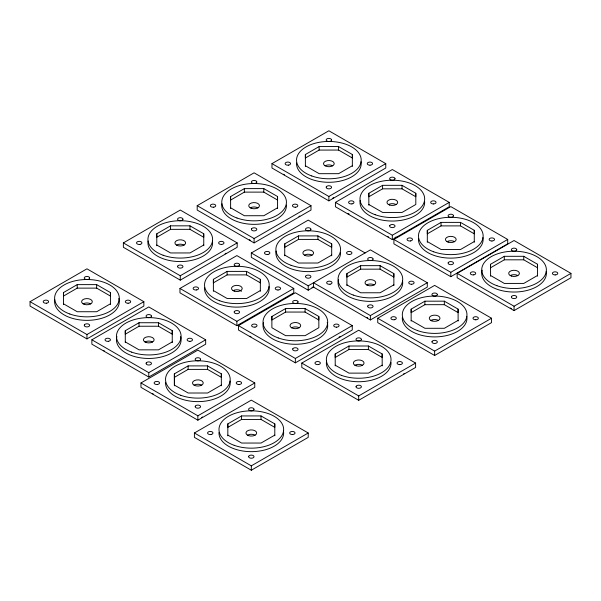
<?xml version="1.0" encoding="UTF-8"?>
<svg xmlns="http://www.w3.org/2000/svg" width="601" height="601" viewBox="0 0 601 601"><rect width="100%" height="100%" fill="white"/><g stroke="black" fill="none" stroke-linecap="round" stroke-linejoin="round"><path stroke-width="0.9" d="M203.747 233.766L203.747 237.267L189.976 229.334L170.526 229.349L156.786 237.297L156.786 233.797L170.526 225.848L189.976 225.833L203.747 233.766L203.762 245.696M110.426 292.552L110.426 296.053L96.656 288.119L77.206 288.134L63.458 296.083L63.458 292.574L77.206 284.626L96.656 284.619L110.426 292.552L110.434 304.474M277.564 196.542L277.564 200.05L263.801 192.117L244.344 192.125L230.604 200.08L230.604 196.572L244.344 188.624L263.801 188.609L277.564 196.542L277.579 208.472M352.344 154.495L352.344 157.995L338.573 150.062L319.123 150.077L305.376 158.025L305.376 154.517L319.123 146.569L338.573 146.561L352.344 154.495L352.351 166.417M203.762 244.998L190.021 252.946L170.571 252.961L156.801 245.028M110.441 303.783L96.701 311.731L77.251 311.739L63.481 303.805M277.587 207.773L263.847 215.721L244.397 215.736L230.626 207.803M352.359 165.726L338.618 173.674L319.169 173.681L305.398 165.748M260.338 279.322L260.338 282.823L246.568 274.89L227.118 274.905L213.378 282.853L213.378 279.345L227.118 271.397L246.568 271.389L260.338 279.322L260.353 291.245M172.239 330.663L172.239 334.164L158.469 326.23L139.019 326.245L125.278 334.194L125.278 330.693L139.019 322.737L158.469 322.729L172.239 330.663L172.254 342.593M415.802 193.252L415.802 196.76L402.031 188.827L382.582 188.834L368.834 196.782L368.834 193.282L382.582 185.333L402.031 185.318L415.802 193.252L415.817 204.483L402.077 212.431L382.627 212.446L368.856 204.513M331.684 243.833L331.684 247.342L317.921 239.408L298.464 239.416L284.724 247.364L284.724 243.863L298.464 235.915L317.921 235.9L331.684 243.833L331.699 255.763M260.353 290.553L246.613 298.502L227.163 298.509L213.393 290.576M172.262 341.894L158.521 349.842L139.064 349.85L125.301 341.916M331.707 255.064L317.967 263.013L298.517 263.028L284.746 255.094M271.87 316.509L285.61 308.561L305.06 308.546L318.83 316.479L318.853 327.71L305.105 335.659L285.655 335.674L271.885 327.74L271.87 316.509L271.87 320.01L285.61 312.062L305.06 312.054L318.83 319.987L318.83 316.479M393.85 273.59L393.85 277.091L380.08 269.158L360.63 269.173L346.89 277.121L346.89 273.62L360.63 265.665L380.08 265.657L393.85 273.59L393.865 285.52M174.388 385.782L174.373 373.852L188.113 365.904L207.563 365.896L221.333 373.83L221.348 385.752M474.272 230.318L474.272 233.827L460.509 225.893L441.051 225.901L427.311 233.849L427.311 230.348L441.051 222.4L460.509 222.385L474.272 230.318L474.287 242.248M174.373 377.36L188.113 369.405L207.563 369.397L221.333 377.33L221.333 373.83M393.873 284.821L380.132 292.77L360.675 292.777L346.912 284.844M221.356 385.053L207.615 393.009L188.158 393.016L174.395 385.083L174.373 373.852M474.294 241.549L460.554 249.498L441.104 249.513L427.334 241.579M458.105 309.109L458.105 312.61L444.334 304.677L424.884 304.692L411.144 312.64L411.144 309.132L424.884 301.184L444.334 301.176L458.105 309.109L458.12 321.032M382.168 353.936L382.168 357.445L368.398 349.512L348.948 349.519L335.208 357.467L335.208 353.966L348.948 346.018L368.398 346.003L382.168 353.936L382.183 365.866M537.519 264.237L537.519 267.745L523.749 259.812L504.299 259.82L490.559 267.768L490.559 264.267L504.299 256.319L523.749 256.304L537.519 264.237L537.534 276.167M274.785 423.863L274.785 427.364L261.014 419.43L241.564 419.445L227.824 427.394L227.824 423.885L241.564 415.937L261.014 415.93L274.785 423.863L274.8 435.785M458.127 320.341L444.379 328.289L424.93 328.296L411.159 320.363M382.183 365.168L368.443 373.116L348.993 373.131L335.223 365.198M537.542 275.468L523.794 283.417L504.344 283.432L490.574 275.498M274.807 435.094L261.059 443.042L241.61 443.05L227.839 435.116M123.37 242.902L180.27 210.05L237.177 242.902L237.177 247.281L180.27 280.134L123.37 247.281L123.37 242.902L180.27 275.754L237.177 242.902M30.05 301.679L86.95 268.827L143.857 301.679L143.857 306.067L86.95 338.911L30.05 306.067L30.05 301.679L86.95 334.532L143.857 301.679M197.196 205.677L254.095 172.825L310.995 205.677L310.995 210.057L254.095 242.909L197.196 210.057L197.196 205.677L254.095 238.529L310.995 205.677M271.968 163.63L328.867 130.778L385.774 163.63L385.774 168.01L328.867 200.862L271.968 168.01L271.968 163.63L328.867 196.474L385.774 163.63M179.962 288.45L236.869 255.598L293.769 288.45L293.769 292.83L236.869 325.682L179.962 292.83L179.962 288.45L236.869 321.302L293.769 288.45M91.87 339.798L148.77 306.946L205.67 339.798L205.67 344.178L148.77 377.03L91.87 344.178L91.87 339.798L148.77 372.65L205.67 339.798M335.426 202.387L392.325 169.535L449.232 202.387L449.232 206.767L392.325 239.619L335.426 206.767L335.426 202.387L392.325 235.239L449.232 202.387M313.902 286.917L308.215 290.2L251.316 257.348L251.316 252.968L308.215 220.116L365.115 252.968M238.454 325.614L295.361 292.762L352.261 325.614L352.261 329.994L295.361 362.846L238.454 329.994L238.454 325.614L295.361 358.466L352.261 325.614M308.215 290.2L308.215 285.821L370.381 249.873L427.281 282.725L427.281 287.105L370.381 319.957L313.482 287.105L313.482 282.725L370.381 315.578L427.281 282.725M140.965 382.957L197.864 350.105L254.764 382.957L254.764 387.337L197.864 420.189L140.965 387.337L140.965 382.957L197.864 415.809L254.764 382.957M393.903 239.453L450.803 206.601L507.71 239.453L507.71 243.833L450.803 276.685L393.903 243.833L393.903 239.453L450.803 272.306L507.71 239.453M377.728 318.245L434.636 285.392L491.535 318.245L491.535 322.624L434.636 355.476L377.728 322.624L377.728 318.245L434.636 351.097L491.535 318.245M301.792 363.072L358.699 330.219L415.599 363.072L415.599 367.451L358.699 400.304L301.792 367.451L301.792 363.072L358.699 395.924L415.599 363.072M457.143 273.372L514.05 240.52L570.95 273.372L570.95 277.752L514.05 310.604L457.143 277.752L457.143 273.372L514.05 306.225L570.95 273.372M194.408 432.99L251.316 400.138L308.215 432.99L308.215 437.37L251.316 470.222L194.408 437.37L194.408 432.99L251.316 465.843L308.215 432.99M251.316 252.968L308.215 285.821M490.559 264.267L490.574 276.197M427.311 230.348L427.326 242.278M411.144 309.132L411.159 321.062M368.834 193.282L368.849 205.204M346.89 273.62L346.905 285.543M335.208 353.966L335.223 365.896M305.376 154.517L305.391 166.447M284.724 243.863L284.739 255.786M230.604 196.572L230.619 208.502M227.824 423.885L227.839 435.815M213.378 279.345L213.393 291.275M156.786 233.797L156.793 245.719M125.278 330.693L125.293 342.615M63.458 292.574L63.473 304.504M523.749 256.304L523.749 259.812M514.05 306.225L514.05 310.604M504.299 256.319L504.299 259.82M460.509 222.385L460.509 225.893M450.803 272.306L450.803 276.685M444.334 301.176L444.334 304.677M441.051 222.4L441.051 225.901M434.636 351.097L434.636 355.476M424.884 301.184L424.884 304.692M402.031 185.318L402.031 188.827M392.325 235.239L392.325 239.619M382.582 185.333L382.582 188.834M380.08 265.657L380.08 269.158M370.381 315.578L370.381 319.957M368.398 346.003L368.398 349.512M360.63 265.665L360.63 269.173M358.699 395.924L358.699 400.304M348.948 346.018L348.948 349.519M338.573 146.561L338.573 150.062M328.867 196.474L328.867 200.862M319.123 146.569L319.123 150.077M317.921 235.9L317.921 239.408M305.06 308.546L305.06 312.054M298.464 235.915L298.464 239.416M295.361 358.466L295.361 362.846M285.61 308.561L285.61 312.062M263.801 188.609L263.801 192.117M261.014 415.93L261.014 419.43M254.095 238.529L254.095 242.909M251.316 465.843L251.316 470.222M246.568 271.389L246.568 274.89M244.344 188.624L244.344 192.125M241.564 415.937L241.564 419.445M236.869 321.302L236.869 325.682M227.118 271.397L227.118 274.905M207.563 365.896L207.563 369.397M197.864 415.809L197.864 420.189M189.976 225.833L189.976 229.334M188.113 365.904L188.113 369.405M180.27 275.754L180.27 280.134M170.526 225.848L170.526 229.349M158.469 322.729L158.469 326.23M148.77 372.65L148.77 377.03M139.019 322.737L139.019 326.245M96.656 284.619L96.656 288.119M86.95 334.532L86.95 338.911M77.206 284.626L77.206 288.134M247.522 435.184A5.364 3.095 0 0 1 255.109 435.184M283.477 431.082A32.334 18.669 0 0 1 252.42 451.651A32.334 18.669 0 0 1 218.997 432.359M304.422 255.155A5.364 3.095 0 0 0 313.399 253.772A5.364 3.095 0 0 0 306.826 249.978A5.364 3.095 0 0 0 304.422 255.155A5.364 3.095 0 0 1 312.009 255.155M312.858 286.955A5.364 3.095 0 0 1 312.009 287.601M340.527 252.33A32.334 18.669 0 0 1 307.111 271.622A32.334 18.669 0 0 1 276.054 251.06M366.587 284.912A5.364 3.095 0 0 1 374.175 284.912M367.699 317.846A5.364 3.095 0 0 1 366.587 317.351M402.542 280.817A32.334 18.669 0 0 1 369.277 301.379A32.334 18.669 0 0 1 338.521 279.548M447.009 241.647A5.364 3.095 0 0 1 454.596 241.647M482.964 237.545A32.334 18.669 0 0 1 451.907 258.107A32.334 18.669 0 0 1 418.491 238.815M194.07 385.151A5.364 3.095 0 0 0 203.048 383.761A5.364 3.095 0 0 0 196.474 379.967A5.364 3.095 0 0 0 194.07 385.151A5.364 3.095 0 0 1 201.658 385.151M153.458 394.128A5.364 3.095 0 0 1 152.489 393.542M202.507 416.944A5.364 3.095 0 0 1 201.658 417.59M230.025 381.049A32.334 18.669 0 0 1 198.969 401.618A32.334 18.669 0 0 1 165.553 382.319M144.976 341.984A5.364 3.095 0 0 1 152.564 341.984M104.364 350.969A5.364 3.095 0 0 1 103.395 350.383M180.631 336.62A32.334 18.669 0 0 1 148.77 358.459A32.334 18.669 0 0 1 116.91 336.62M176.476 245.088A5.364 3.095 0 0 0 185.454 243.698A5.364 3.095 0 0 0 178.888 239.912A5.364 3.095 0 0 0 176.476 245.088A5.364 3.095 0 0 1 184.064 245.088M225.961 253.209A5.364 3.095 0 0 1 225.105 253.847M212.438 240.993A32.334 18.669 0 0 1 180.27 261.57A32.334 18.669 0 0 1 148.109 240.993M233.075 290.644A5.364 3.095 0 0 1 241.512 291.282M269.03 286.542A32.334 18.669 0 0 1 237.973 307.111A32.334 18.669 0 0 1 204.55 287.819M291.568 327.8A5.364 3.095 0 0 0 300.538 326.411A5.364 3.095 0 0 0 293.972 322.624A5.364 3.095 0 0 0 291.568 327.8A5.364 3.095 0 0 1 299.155 327.8M250.955 336.785A5.364 3.095 0 0 1 249.986 336.199M340.196 336.56A5.364 3.095 0 0 1 339.084 337.056M327.222 322.444A32.334 18.669 0 0 1 295.361 344.283A32.334 18.669 0 0 1 263.493 322.444M83.156 303.873A5.364 3.095 0 0 1 90.743 303.873M118.818 298.509A32.334 18.669 0 0 1 88.054 320.341A32.334 18.669 0 0 1 54.789 299.771M354.906 365.265A5.364 3.095 0 0 1 362.493 365.265M404.383 373.379A5.364 3.095 0 0 1 403.534 374.025M391.011 362.433A32.334 18.669 0 0 1 357.595 381.725A32.334 18.669 0 0 1 326.531 361.163M250.301 207.871A5.364 3.095 0 0 1 257.889 207.871M250.301 240.31A5.364 3.095 0 0 1 249.453 239.664M299.786 215.984A5.364 3.095 0 0 1 298.93 216.63M286.407 205.039A32.334 18.669 0 0 1 252.991 224.338A32.334 18.669 0 0 1 221.934 203.769M430.842 320.431A5.364 3.095 0 0 1 438.43 320.431M466.797 316.329A32.334 18.669 0 0 1 435.74 336.898A32.334 18.669 0 0 1 402.317 317.606M325.073 165.816A5.364 3.095 0 0 0 334.051 164.426A5.364 3.095 0 0 0 327.477 160.632A5.364 3.095 0 0 0 325.073 165.816A5.364 3.095 0 0 1 332.661 165.816M284.461 174.801A5.364 3.095 0 0 1 283.499 174.215M333.517 197.616A5.364 3.095 0 0 1 332.661 198.255M361.036 161.714A32.334 18.669 0 0 1 329.972 182.283A32.334 18.669 0 0 1 296.556 162.991M388.531 204.573A5.364 3.095 0 0 1 396.119 204.573M349.113 213.979A5.364 3.095 0 0 1 347.919 213.558M396.119 237.012A5.364 3.095 0 0 1 395.007 237.508M388.531 237.012A5.364 3.095 0 0 1 387.683 236.373M424.644 201.748A32.334 18.669 0 0 1 391.221 221.04A32.334 18.669 0 0 1 360.164 200.479M510.257 275.566A5.364 3.095 0 0 1 517.844 275.566M511.368 308.493A5.364 3.095 0 0 1 510.257 308.005M546.211 271.464A32.334 18.669 0 0 1 512.946 292.026A32.334 18.669 0 0 1 482.182 270.202M89.632 278.008L89.541 278.406A2.682 1.548 0 0 1 86.95 279.555A2.682 1.548 0 0 1 84.358 278.406L84.268 278.008A2.682 1.548 0 0 1 86.95 276.452A2.682 1.548 0 0 1 89.632 278.008M84.358 324.961L84.268 325.359A2.682 1.548 0 0 0 86.95 326.906A2.682 1.548 0 0 0 89.632 325.359L89.541 324.961A2.682 1.548 0 0 0 86.95 323.811A2.682 1.548 0 0 0 84.358 324.961M151.452 316.118L151.362 316.517A2.682 1.548 0 0 1 148.77 317.666A2.682 1.548 0 0 1 146.178 316.517L146.088 316.118A2.682 1.548 0 0 1 148.77 314.571A2.682 1.548 0 0 1 151.452 316.118M146.178 363.072L146.088 363.477A2.682 1.548 0 0 0 148.77 365.025A2.682 1.548 0 0 0 151.452 363.477L151.362 363.072A2.682 1.548 0 0 0 148.77 361.922A2.682 1.548 0 0 0 146.178 363.072M182.952 219.222L182.862 219.62A2.682 1.548 0 0 1 180.27 220.77A2.682 1.548 0 0 1 177.678 219.62L177.588 219.222A2.682 1.548 0 0 1 180.27 217.675A2.682 1.548 0 0 1 182.952 219.222M177.678 266.175L177.588 266.581A2.682 1.548 0 0 0 180.27 268.129A2.682 1.548 0 0 0 182.952 266.581L182.862 266.175A2.682 1.548 0 0 0 180.27 265.033A2.682 1.548 0 0 0 177.678 266.175M200.546 359.278L200.456 359.683A2.682 1.548 0 0 1 197.864 360.825A2.682 1.548 0 0 1 195.272 359.683L195.182 359.278A2.682 1.548 0 0 1 197.864 357.73A2.682 1.548 0 0 1 200.546 359.278M195.272 406.238L195.182 406.637A2.682 1.548 0 0 0 197.864 408.184A2.682 1.548 0 0 0 200.546 406.637L200.456 406.238A2.682 1.548 0 0 0 197.864 405.089A2.682 1.548 0 0 0 195.272 406.238M256.777 181.998L256.687 182.404A2.682 1.548 0 0 1 254.095 183.545A2.682 1.548 0 0 1 251.503 182.404L251.413 181.998A2.682 1.548 0 0 1 254.095 180.45A2.682 1.548 0 0 1 256.777 181.998M239.551 264.771L239.461 265.176A2.682 1.548 0 0 1 236.869 266.326A2.682 1.548 0 0 1 234.277 265.176L234.187 264.771A2.682 1.548 0 0 1 236.869 263.223A2.682 1.548 0 0 1 239.551 264.771M251.503 228.958L251.413 229.357A2.682 1.548 0 0 0 254.095 230.904A2.682 1.548 0 0 0 256.777 229.357L256.687 228.958A2.682 1.548 0 0 0 254.095 227.809A2.682 1.548 0 0 0 251.503 228.958M234.277 311.731L234.187 312.129A2.682 1.548 0 0 0 236.869 313.677A2.682 1.548 0 0 0 239.551 312.129L239.461 311.731A2.682 1.548 0 0 0 236.869 310.582A2.682 1.548 0 0 0 234.277 311.731M253.998 409.319L253.907 409.717A2.682 1.548 0 0 1 251.316 410.866A2.682 1.548 0 0 1 248.724 409.717L248.634 409.319A2.682 1.548 0 0 1 251.316 407.763A2.682 1.548 0 0 1 253.998 409.319M248.724 456.272L248.634 456.67A2.682 1.548 0 0 0 251.316 458.217A2.682 1.548 0 0 0 253.998 456.67L253.907 456.272A2.682 1.548 0 0 0 251.316 455.122A2.682 1.548 0 0 0 248.724 456.272M310.897 229.289L310.807 229.687A2.682 1.548 0 0 1 308.215 230.837A2.682 1.548 0 0 1 305.624 229.687L305.533 229.289A2.682 1.548 0 0 1 308.215 227.741A2.682 1.548 0 0 1 310.897 229.289M331.549 139.95L331.459 140.349A2.682 1.548 0 0 1 328.867 141.498A2.682 1.548 0 0 1 326.275 140.349L326.185 139.95A2.682 1.548 0 0 1 328.867 138.395A2.682 1.548 0 0 1 331.549 139.95M298.043 301.935L297.953 302.333A2.682 1.548 0 0 1 295.361 303.482A2.682 1.548 0 0 1 292.77 302.333L292.679 301.935A2.682 1.548 0 0 1 295.361 300.387A2.682 1.548 0 0 1 298.043 301.935M305.624 276.242L305.533 276.648A2.682 1.548 0 0 0 308.215 278.195A2.682 1.548 0 0 0 310.897 276.648L310.807 276.242A2.682 1.548 0 0 0 308.215 275.1A2.682 1.548 0 0 0 305.624 276.242M326.275 186.903L326.185 187.302A2.682 1.548 0 0 0 328.867 188.857A2.682 1.548 0 0 0 331.549 187.302L331.459 186.903A2.682 1.548 0 0 0 328.867 185.754A2.682 1.548 0 0 0 326.275 186.903M292.77 348.888L292.679 349.294A2.682 1.548 0 0 0 295.361 350.841A2.682 1.548 0 0 0 298.043 349.294L297.953 348.888A2.682 1.548 0 0 0 295.361 347.746A2.682 1.548 0 0 0 292.77 348.888M373.063 259.046L372.973 259.444A2.682 1.548 0 0 1 370.381 260.594A2.682 1.548 0 0 1 367.789 259.444L367.699 259.046A2.682 1.548 0 0 1 370.381 257.498A2.682 1.548 0 0 1 373.063 259.046M395.007 178.707L394.917 179.106A2.682 1.548 0 0 1 392.325 180.255A2.682 1.548 0 0 1 389.733 179.106L389.643 178.707A2.682 1.548 0 0 1 392.325 177.16A2.682 1.548 0 0 1 395.007 178.707M367.789 305.999L367.699 306.405A2.682 1.548 0 0 0 370.381 307.952A2.682 1.548 0 0 0 373.063 306.405L372.973 305.999A2.682 1.548 0 0 0 370.381 304.85A2.682 1.548 0 0 0 367.789 305.999M361.381 339.392L361.284 339.798A2.682 1.548 0 0 1 358.699 340.94A2.682 1.548 0 0 1 356.108 339.798L356.017 339.392A2.682 1.548 0 0 1 358.699 337.845A2.682 1.548 0 0 1 361.381 339.392M389.733 225.66L389.643 226.066A2.682 1.548 0 0 0 392.325 227.614A2.682 1.548 0 0 0 395.007 226.066L394.917 225.66A2.682 1.548 0 0 0 392.325 224.519A2.682 1.548 0 0 0 389.733 225.66M356.108 386.353L356.017 386.751A2.682 1.548 0 0 0 358.699 388.299A2.682 1.548 0 0 0 361.381 386.751L361.284 386.353A2.682 1.548 0 0 0 358.699 385.203A2.682 1.548 0 0 0 356.108 386.353M453.485 215.774L453.394 216.18A2.682 1.548 0 0 1 450.803 217.322A2.682 1.548 0 0 1 448.211 216.18L448.121 215.774A2.682 1.548 0 0 1 450.803 214.226A2.682 1.548 0 0 1 453.485 215.774M437.318 294.565L437.227 294.963A2.682 1.548 0 0 1 434.636 296.113A2.682 1.548 0 0 1 432.044 294.963L431.954 294.565A2.682 1.548 0 0 1 434.636 293.01A2.682 1.548 0 0 1 437.318 294.565M448.211 262.735L448.121 263.133A2.682 1.548 0 0 0 450.803 264.68A2.682 1.548 0 0 0 453.485 263.133L453.394 262.735A2.682 1.548 0 0 0 450.803 261.585A2.682 1.548 0 0 0 448.211 262.735M432.044 341.518L431.954 341.916A2.682 1.548 0 0 0 434.636 343.471A2.682 1.548 0 0 0 437.318 341.916L437.227 341.518A2.682 1.548 0 0 0 434.636 340.369A2.682 1.548 0 0 0 432.044 341.518M516.732 249.693L516.642 250.091A2.682 1.548 0 0 1 514.05 251.241A2.682 1.548 0 0 1 511.459 250.091L511.368 249.693A2.682 1.548 0 0 1 514.05 248.145A2.682 1.548 0 0 1 516.732 249.693M511.459 296.654L511.368 297.052A2.682 1.548 0 0 0 514.05 298.599A2.682 1.548 0 0 0 516.732 297.052L516.642 296.654A2.682 1.548 0 0 0 514.05 295.504A2.682 1.548 0 0 0 511.459 296.654M288.525 165.125L287.826 165.177A2.682 1.548 0 0 1 285.144 163.63A2.682 1.548 0 0 1 287.826 162.075L288.525 162.127A2.682 1.548 0 0 1 290.508 163.63A2.682 1.548 0 0 1 288.525 165.125M213.753 207.172L213.055 207.225A2.682 1.548 0 0 1 210.373 205.677A2.682 1.548 0 0 1 213.055 204.13L213.753 204.182A2.682 1.548 0 0 1 215.736 205.677A2.682 1.548 0 0 1 213.753 207.172M351.983 203.882L351.284 203.934A2.682 1.548 0 0 1 348.603 202.387A2.682 1.548 0 0 1 351.284 200.839L351.983 200.892A2.682 1.548 0 0 1 353.966 202.387A2.682 1.548 0 0 1 351.983 203.882M139.928 244.397L139.229 244.449A2.682 1.548 0 0 1 136.547 242.902A2.682 1.548 0 0 1 139.229 241.354L139.928 241.407A2.682 1.548 0 0 1 141.911 242.902A2.682 1.548 0 0 1 139.928 244.397M410.46 240.948L409.762 241.001A2.682 1.548 0 0 1 407.08 239.453A2.682 1.548 0 0 1 409.762 237.906L410.46 237.958A2.682 1.548 0 0 1 412.444 239.453A2.682 1.548 0 0 1 410.46 240.948M267.866 254.463L267.175 254.516A2.682 1.548 0 0 1 264.493 252.968A2.682 1.548 0 0 1 267.175 251.421L267.866 251.473A2.682 1.548 0 0 1 269.857 252.968A2.682 1.548 0 0 1 267.866 254.463M196.519 289.945L195.828 289.998A2.682 1.548 0 0 1 193.146 288.45A2.682 1.548 0 0 1 195.828 286.902L196.519 286.955A2.682 1.548 0 0 1 198.51 288.45A2.682 1.548 0 0 1 196.519 289.945M46.608 303.182L45.909 303.235A2.682 1.548 0 0 1 43.227 301.679A2.682 1.548 0 0 1 45.909 300.132L46.608 300.184A2.682 1.548 0 0 1 48.591 301.679A2.682 1.548 0 0 1 46.608 303.182M330.032 284.22L329.34 284.273A2.682 1.548 0 0 1 326.659 282.725A2.682 1.548 0 0 1 329.34 281.178L330.032 281.23A2.682 1.548 0 0 1 332.022 282.725A2.682 1.548 0 0 1 330.032 284.22M473.701 274.867L473.01 274.92A2.682 1.548 0 0 1 470.328 273.372A2.682 1.548 0 0 1 473.01 271.825L473.701 271.877A2.682 1.548 0 0 1 475.692 273.372A2.682 1.548 0 0 1 473.701 274.867M255.012 327.109L254.321 327.162A2.682 1.548 0 0 1 251.639 325.614A2.682 1.548 0 0 1 254.321 324.067L255.012 324.119A2.682 1.548 0 0 1 257.003 325.614A2.682 1.548 0 0 1 255.012 327.109M108.42 341.293L107.729 341.345A2.682 1.548 0 0 1 105.047 339.798A2.682 1.548 0 0 1 107.729 338.243L108.42 338.295A2.682 1.548 0 0 1 110.411 339.798A2.682 1.548 0 0 1 108.42 341.293M394.286 319.74L393.595 319.792A2.682 1.548 0 0 1 390.913 318.245A2.682 1.548 0 0 1 393.595 316.689L394.286 316.742A2.682 1.548 0 0 1 396.277 318.245A2.682 1.548 0 0 1 394.286 319.74M318.35 364.567L317.659 364.619A2.682 1.548 0 0 1 314.977 363.072A2.682 1.548 0 0 1 317.659 361.524L318.35 361.577A2.682 1.548 0 0 1 320.341 363.072A2.682 1.548 0 0 1 318.35 364.567M157.515 384.452L156.823 384.505A2.682 1.548 0 0 1 154.141 382.957A2.682 1.548 0 0 1 156.823 381.41L157.515 381.462A2.682 1.548 0 0 1 159.505 382.957A2.682 1.548 0 0 1 157.515 384.452M210.966 434.493L210.275 434.546A2.682 1.548 0 0 1 207.593 432.99A2.682 1.548 0 0 1 210.275 431.443L210.966 431.495A2.682 1.548 0 0 1 212.957 432.99A2.682 1.548 0 0 1 210.966 434.493M370.006 165.177L369.315 165.132A2.682 1.548 0 0 1 367.797 162.676A2.682 1.548 0 0 1 372.297 162.924A2.682 1.548 0 0 1 370.006 165.177M433.464 203.934L432.773 203.897A2.682 1.548 0 0 1 431.255 201.433A2.682 1.548 0 0 1 435.755 201.681A2.682 1.548 0 0 1 433.464 203.934M295.234 207.225L294.535 207.187A2.682 1.548 0 0 1 293.018 204.731A2.682 1.548 0 0 1 297.525 204.971A2.682 1.548 0 0 1 295.234 207.225M491.941 241.001L491.242 240.963A2.682 1.548 0 0 1 489.725 238.499A2.682 1.548 0 0 1 494.232 238.747A2.682 1.548 0 0 1 491.941 241.001M221.408 244.449L220.717 244.412A2.682 1.548 0 0 1 219.2 241.948A2.682 1.548 0 0 1 223.7 242.195A2.682 1.548 0 0 1 221.408 244.449M349.354 254.516L348.655 254.478A2.682 1.548 0 0 1 347.138 252.014A2.682 1.548 0 0 1 351.645 252.262A2.682 1.548 0 0 1 349.354 254.516M555.189 274.92L554.49 274.882A2.682 1.548 0 0 1 552.973 272.418A2.682 1.548 0 0 1 557.48 272.666A2.682 1.548 0 0 1 555.189 274.92M411.52 284.273L410.821 284.235A2.682 1.548 0 0 1 409.304 281.771A2.682 1.548 0 0 1 413.811 282.019A2.682 1.548 0 0 1 411.52 284.273M278.008 289.998L277.309 289.96A2.682 1.548 0 0 1 275.791 287.503A2.682 1.548 0 0 1 280.299 287.744A2.682 1.548 0 0 1 278.008 289.998M475.774 319.792L475.075 319.747A2.682 1.548 0 0 1 473.558 317.29A2.682 1.548 0 0 1 478.065 317.538A2.682 1.548 0 0 1 475.774 319.792M128.088 303.227L127.397 303.189A2.682 1.548 0 0 1 125.879 300.733A2.682 1.548 0 0 1 130.379 300.981A2.682 1.548 0 0 1 128.088 303.227M336.5 327.162L335.801 327.124A2.682 1.548 0 0 1 334.284 324.66A2.682 1.548 0 0 1 338.791 324.908A2.682 1.548 0 0 1 336.5 327.162M189.908 341.345L189.21 341.308A2.682 1.548 0 0 1 187.692 338.844A2.682 1.548 0 0 1 192.2 339.092A2.682 1.548 0 0 1 189.908 341.345M399.838 364.619L399.139 364.582A2.682 1.548 0 0 1 397.622 362.118A2.682 1.548 0 0 1 402.122 362.365A2.682 1.548 0 0 1 399.838 364.619M239.003 384.505L238.304 384.467A2.682 1.548 0 0 1 236.786 382.011A2.682 1.548 0 0 1 241.294 382.251A2.682 1.548 0 0 1 239.003 384.505M292.454 434.538L291.755 434.5A2.682 1.548 0 0 1 290.238 432.044A2.682 1.548 0 0 1 294.745 432.292A2.682 1.548 0 0 1 292.454 434.538M248.634 435.672A5.364 3.095 0 0 0 256.68 432.99A5.364 3.095 0 0 0 248.634 430.308A5.364 3.095 0 0 0 248.634 435.672M234.202 445.326A32.334 18.669 0 0 0 283.627 430.128A32.334 18.669 0 0 0 236.11 413.015A32.334 18.669 0 0 0 234.202 445.326M291.102 265.304A32.334 18.669 0 0 0 340.527 250.099A32.334 18.669 0 0 0 293.018 232.985A32.334 18.669 0 0 0 291.102 265.304M367.699 285.407A5.364 3.095 0 0 0 375.745 282.725A5.364 3.095 0 0 0 367.699 280.043A5.364 3.095 0 0 0 367.699 285.407M353.268 295.053A32.334 18.669 0 0 0 402.693 279.856A32.334 18.669 0 0 0 355.176 262.742A32.334 18.669 0 0 0 353.268 295.053M448.121 242.135A5.364 3.095 0 0 0 456.167 239.453A5.364 3.095 0 0 0 448.121 236.771A5.364 3.095 0 0 0 448.121 242.135M433.689 251.789A32.334 18.669 0 0 0 483.121 236.584A32.334 18.669 0 0 0 435.605 219.478A32.334 18.669 0 0 0 433.689 251.789M180.751 395.293A32.334 18.669 0 0 0 230.175 380.095A32.334 18.669 0 0 0 182.666 362.981A32.334 18.669 0 0 0 180.751 395.293M146.088 342.48A5.364 3.095 0 0 0 154.134 339.798A5.364 3.095 0 0 0 146.088 337.116A5.364 3.095 0 0 0 146.088 342.48M131.657 352.126A32.334 18.669 0 0 0 181.081 336.928A32.334 18.669 0 0 0 133.565 319.815A32.334 18.669 0 0 0 131.657 352.126M163.156 255.237A32.334 18.669 0 0 0 212.589 240.032A32.334 18.669 0 0 0 165.072 222.918A32.334 18.669 0 0 0 163.156 255.237M234.187 291.132A5.364 3.095 0 0 0 242.233 288.45A5.364 3.095 0 0 0 234.187 285.768A5.364 3.095 0 0 0 234.187 291.132M219.756 300.785A32.334 18.669 0 0 0 269.18 285.588A32.334 18.669 0 0 0 221.664 268.474A32.334 18.669 0 0 0 219.756 300.785M278.248 337.95A32.334 18.669 0 0 0 327.673 322.745A32.334 18.669 0 0 0 280.156 305.631A32.334 18.669 0 0 0 278.248 337.95M84.268 304.361A5.364 3.095 0 0 0 92.314 301.679A5.364 3.095 0 0 0 84.268 298.998A5.364 3.095 0 0 0 84.268 304.361M69.836 314.015A32.334 18.669 0 0 0 119.268 298.817A32.334 18.669 0 0 0 71.752 281.704A32.334 18.669 0 0 0 69.836 314.015M356.017 365.754A5.364 3.095 0 0 0 364.063 363.072A5.364 3.095 0 0 0 356.017 360.39A5.364 3.095 0 0 0 356.017 365.754M341.586 375.407A32.334 18.669 0 0 0 391.011 360.209A32.334 18.669 0 0 0 343.494 343.096A32.334 18.669 0 0 0 341.586 375.407M251.413 208.359A5.364 3.095 0 0 0 259.459 205.677A5.364 3.095 0 0 0 251.413 202.995A5.364 3.095 0 0 0 251.413 208.359M236.982 218.013A32.334 18.669 0 0 0 286.407 202.815A32.334 18.669 0 0 0 238.897 185.701A32.334 18.669 0 0 0 236.982 218.013M431.954 320.926A5.364 3.095 0 0 0 440 318.245A5.364 3.095 0 0 0 431.954 315.555A5.364 3.095 0 0 0 431.954 320.926M417.522 330.573A32.334 18.669 0 0 0 466.947 315.375A32.334 18.669 0 0 0 419.43 298.261A32.334 18.669 0 0 0 417.522 330.573M311.754 175.958A32.334 18.669 0 0 0 361.186 160.76A32.334 18.669 0 0 0 313.669 143.647A32.334 18.669 0 0 0 311.754 175.958M389.643 205.069A5.364 3.095 0 0 0 397.689 202.387A5.364 3.095 0 0 0 389.643 199.705A5.364 3.095 0 0 0 389.643 205.069M375.212 214.722A32.334 18.669 0 0 0 424.644 199.517A32.334 18.669 0 0 0 377.127 182.404A32.334 18.669 0 0 0 375.212 214.722M511.368 276.054A5.364 3.095 0 0 0 519.414 273.372A5.364 3.095 0 0 0 511.368 270.69A5.364 3.095 0 0 0 511.368 276.054M496.937 285.708A32.334 18.669 0 0 0 546.362 270.503A32.334 18.669 0 0 0 498.845 253.397A32.334 18.669 0 0 0 496.937 285.708"/></g></svg>
